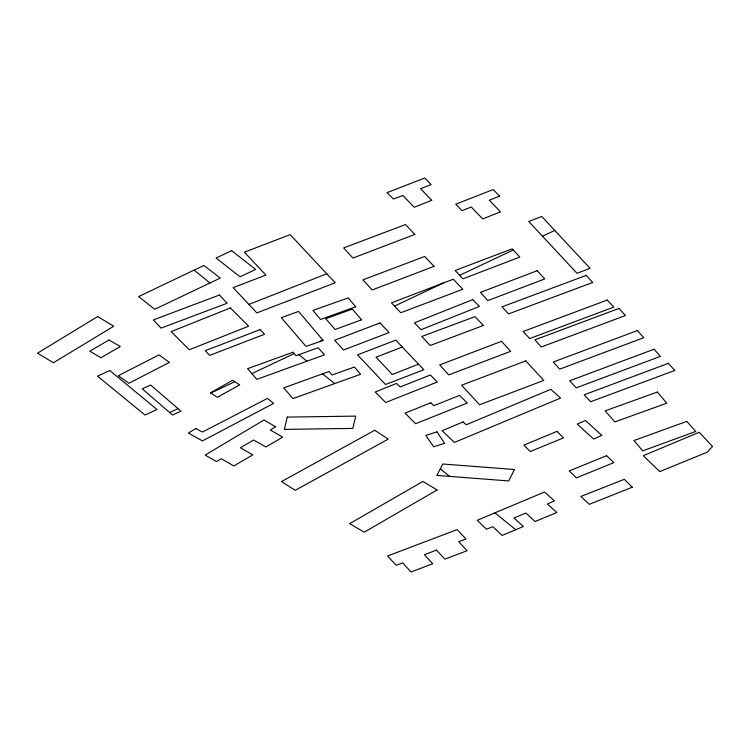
<?xml version="1.0" encoding="UTF-8"?>
<svg xmlns="http://www.w3.org/2000/svg" width="750" height="750" viewBox="0 0 750 750"><rect width="100%" height="100%" fill="white"/><g stroke="black" fill="none" stroke-linecap="round" stroke-linejoin="round"><path stroke-width="1.12" d="M440.334 468.853L442.659 463.997L514.491 469.528L508.669 480.938L436.837 475.406L440.334 468.853L449.597 476.334M194.072 270.141L138.637 296.578L154.744 309.281L220.237 278.081L203.906 265.481L194.072 270.141L209.944 282.947M169.791 412.5L178.022 408.591L180.881 411.197L172.5 414.975L142.266 388.819L150.638 385.041L178.022 408.591M210.712 393.103L234.722 381.731L239.672 384.844L217.359 397.294L210.422 392.869L232.584 380.297L234.722 381.731M251.869 373.603L294.188 353.569L296.081 355.688L318.122 347.7L324.469 354.862L256.819 379.35L247.575 368.672L293.175 352.162L294.188 353.569M319.35 341.663L322.791 340.031L323.231 340.387L306.056 346.444L281.306 317.691L298.566 311.409L322.791 340.031M394.416 306.15L443.419 282.994L453.309 279.262L462.806 289.266L400.772 312.75L391.434 302.859L443.419 282.994M459.675 275.316L462.956 278.841L519.844 257.062L512.184 248.831L455.156 270.497L459.675 275.316L513.281 250.003M542.606 236.166L554.756 230.438L590.062 268.303L577.031 273.319L528.741 221.466L541.772 216.441L554.756 230.438M515.766 529.716L523.387 526.481L513.928 517.978L525.956 513.038L535.041 521.531L556.884 512.512L547.425 504L554.438 500.878L544.538 492.009L477.225 520.284L486.525 529.256L492.759 526.678L502.144 535.416L515.766 529.716L494.887 512.869M248.897 304.425L326.747 273.806L335.287 282.75L256.847 312.891L233.128 287.597L265.912 275.1L244.388 252.159L290.194 234.637L326.747 273.806M418.463 364.219L392.353 374.494L376.003 357.197L402.253 347.044L423.863 369.75L385.519 384.506L357.488 354.853L395.841 340.106L402.253 347.044M322.566 373.828L283.725 387.891L292.978 398.569L360.534 374.306L354.431 367.031L332.006 375.009L329.1 371.494L322.566 373.828L334.622 383.559M298.744 354.609L306.834 361.134M287.259 417.094L284.353 429.384L352.819 428.409L355.725 416.109L287.259 417.094M712.5 446.494L707.212 452.184L659.747 471.6L643.275 455.681L699.216 432.262L712.5 446.494M275.625 426.741L270.272 430.031L282.703 437.137L265.884 446.991L253.603 440.006L240.375 447.778L252.806 454.884L233.85 465.938L221.269 458.719L216.45 461.569L205.134 455.072L264.019 420.009L275.625 426.741M97.688 316.537L37.5 353.175L53.391 362.775L113.728 326.259L97.688 316.537M195.881 428.569L188.381 433.059L202.453 440.897L273.581 403.425L267.413 398.438L202.397 432.066L195.881 428.569M108.984 340.003L89.803 351.159L100.894 357.769L120.3 346.5L108.984 340.003M437.1 489.966L364.237 532.2L349.659 523.659L422.906 481.434L437.1 489.966M374.728 430.266L281.522 481.566L295.266 490.312L388.238 439.116L374.728 430.266M169.397 362.4L128.887 383.297L118.35 375.675L159.009 354.891L169.397 362.4M231.638 250.669L216.084 258.028L240.066 276.797L255.619 269.428L231.638 250.669M109.781 370.509L97.519 376.134L144.994 415.022L157.022 409.509L109.781 370.509M601.8 435.394L593.634 439.069L577.219 424.059L585.525 420.516L601.8 435.394M463.125 421.931L442.106 430.753L454.416 442.434L560.597 398.053L550.847 389.306L466.284 424.772L463.125 421.931M556.912 431.4L523.847 445.153L530.288 451.519L563.494 437.887L556.912 431.4M606.619 455.691L569.231 470.925L576.403 477.881L613.791 462.647L606.619 455.691M396.534 383.438L375.225 392.016L385.678 402.497L437.278 382.041L430.331 374.972L400.191 386.972L396.534 383.438M230.363 307.922L171.178 331.622L189.309 349.762L248.644 326.184L230.363 307.922M430.734 402.825L405.009 413.109L415.603 423.722L467.288 403.031L459.609 395.372L433.884 405.656L430.734 402.825M431.728 200.316L414.206 207.272L402.891 195.497L393.45 199.012L387.019 192.656L424.791 178.012L431.147 184.603L420.553 188.663L431.728 200.316M499.538 196.134L489.328 200.203L500.494 211.856L482.737 218.916L471.281 207.028L461.981 210.666L455.775 204.188L493.191 189.544L499.538 196.134M472.734 299.625L414.403 322.866L421.05 329.691L479.381 306.45L472.734 299.625M632.269 487.219L589.247 504.356L580.903 496.453L624.291 479.325L632.269 487.219M260.128 329.597L205.303 350.663L209.681 355.369L264.506 334.303L260.128 329.597M380.006 322.941L334.669 340.247L343.491 349.997L389.062 332.587L380.006 322.941M537.131 270.722L480.478 292.387L487.753 300.609L544.791 278.944L537.131 270.722M501.534 341.316L439.659 364.922L448.772 374.906L510.647 351.309L501.534 341.316M414.825 234.431L352.941 258.038L343.678 247.922L405.487 224.55L414.825 234.431M434.053 266.353L372.169 289.959L362.906 279.844L424.706 256.472L434.053 266.353M436.519 550.106L424.434 554.709L432.75 563.756L411.009 571.987L402.694 562.931L396.159 565.275L387.553 555.984L457.181 529.594L465.938 538.997L458.719 541.669L467.034 550.716L444.834 559.163L436.519 550.106M525.788 360.891L461.559 385.228L479.578 404.747L543.806 380.409L525.788 360.891M219.45 295.012L153.384 319.903L161.044 328.134L227.109 303.253L219.45 295.012M483.337 325.463L430.144 345.525L421.828 336.469L474.938 316.641L483.337 325.463M654.038 349.228L569.691 380.784L576.253 387.834L660.375 356.391L654.038 349.228M668.297 363.366L584.175 394.819L590.597 401.756L674.859 370.425L668.297 363.366M586.153 275.409L502.022 306.853L508.584 313.903L592.716 282.459L586.153 275.409M607.247 300.047L523.125 331.491L529.688 338.55L613.819 307.106L607.247 300.047M619.05 308.391L534.919 339.834L541.256 347.006L625.378 315.553L619.05 308.391M637.434 330.553L553.303 361.997L559.641 369.159L643.772 337.716L637.434 330.553M361.594 319.8L335.128 329.494L325.734 318.694L352.35 309.113L361.594 319.8M695.709 431.475L642.741 450.853L633.938 440.531L686.822 421.378L695.709 431.475M657.356 392.044L605.156 410.859L614.841 421.903L666.806 403.181L657.356 392.044M355.65 306.797L320.522 319.462L312.956 310.434L348.234 297.891L355.65 306.797M436.959 431.869L425.803 435.459L433.678 446.784L444.609 443.306L436.959 431.869"/></g></svg>
